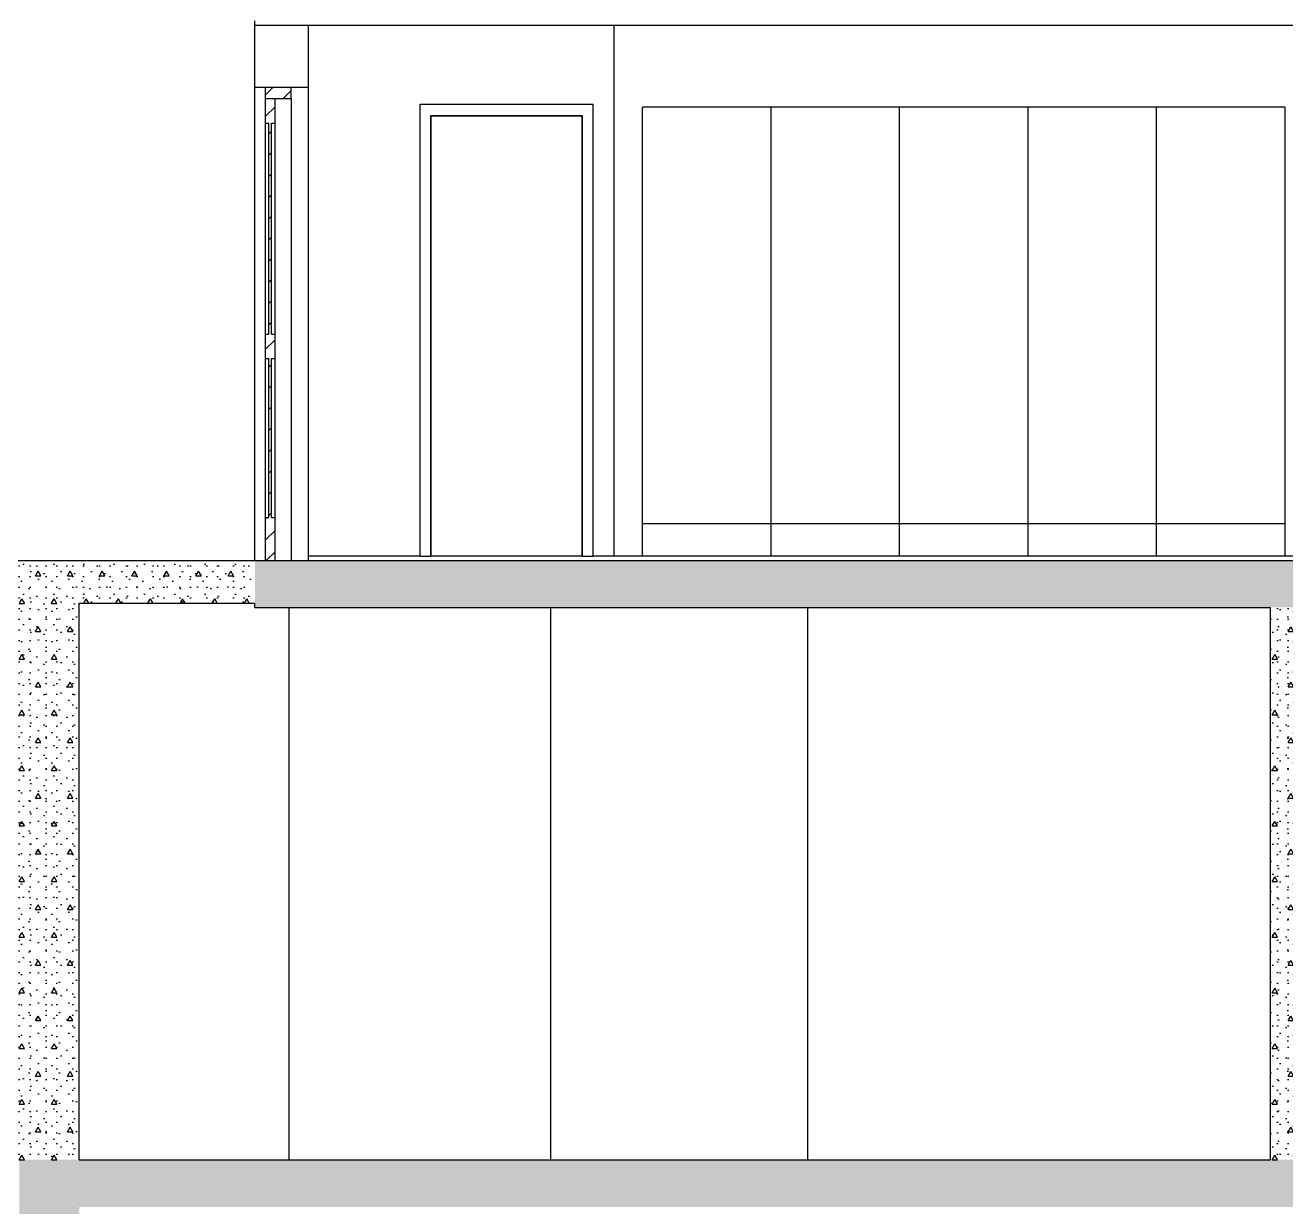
# Model space of a CAD drawing. Header units: millimetres. Extents: x 15 to 2176, y 3 to 641.
# Drawn here: x 694.3 to 812, y 88.1 to 198.5 of the extents above; entities that cross this region are included whole.
import ezdxf
from ezdxf.xclip import XClip

# ---------------------------------------------------------------- set-up
doc = ezdxf.new("R2010")
doc.units = ezdxf.units.MM
doc.header["$MEASUREMENT"] = 0
doc.header["$XCLIPFRAME"] = 0
for name, color, linetype in [('A--------P-', 7, 'Continuous'), ('A-01SB-----', 3, 'Continuous'), ('A-01SC-----', 7, 'Continuous'), ('A-01SF-----', 7, 'Continuous'), ('A-01SJ-----', 1, 'Continuous'), ('A-27B------', 7, 'Continuous'), ('A-46---B---', 1, 'Continuous')]:
    doc.layers.add(name, color=color, linetype=linetype)
pattern_1 = [(0, (963.7575, 92.474), (0, 5.19615), [0.5, -2.5]), (0, (965.2575, 95.072), (0, 5.19615), [0.5, -2.5]), (60, (963.7575, 92.474), (-4.5, 2.59808), [0.5, -2.5]), (60, (966.7575, 92.474), (-4.5, 2.59808), [0.5, -2.5]), (120, (964.2575, 92.474), (4.5, 2.59808), [0.5, -2.5]), (120, (967.2575, 92.474), (4.5, 2.59808), [0.5, -2.5]), (0, (963.7575, 92.9741), (0, 1), [0, -1, 0, -1.5]), (45, (964.2575, 92.9741), (-0.7071068, 0.7071068), [0, -0.75, 0, -1.25])]
pattern_2 = [(45, (963.7575, 92.4741), (-0.9899495, 0.9899495), [])]

# ---------------------------------------------------------------- blocks, each defined once
blk = doc.blocks.new('Drawing_2_2', base_point=(803.38, 329.56))
at = {"layer": 'A-01SC-----', "linetype": 'Continuous'}
h = blk.add_hatch(dxfattribs=at)
h.set_pattern_fill('BRANDSÄKRARE_0002', color=256, style=0, pattern_type=2)
h.set_pattern_definition(pattern_2)
h.paths.add_polyline_path([(716.76, 191.63), (719.16, 191.63), (719.16, 192.67), (716.76, 192.67)])
h = blk.add_hatch(dxfattribs=at)
h.set_pattern_fill('BRANDSÄKRARE_0002', color=256, style=0, pattern_type=2)
h.set_pattern_definition(pattern_2)
h.paths.add_polyline_path([(716.76, 189.31), (717.64, 189.31), (717.64, 191.61), (716.76, 191.61)])
h = blk.add_hatch(dxfattribs=at)
h.set_pattern_fill('BRANDSÄKRARE_0002', color=256, style=0, pattern_type=2)
h.set_pattern_definition(pattern_2)
h.paths.add_polyline_path([(717.07, 169.62), (717.32, 169.62), (717.32, 189.31), (717.07, 189.31)])
h = blk.add_hatch(dxfattribs=at)
h.set_pattern_fill('BRANDSÄKRARE_0002', color=256, style=0, pattern_type=2)
h.set_pattern_definition(pattern_2)
h.paths.add_polyline_path([(716.76, 167.32), (717.64, 167.32), (717.64, 169.62), (716.76, 169.62)])
h = blk.add_hatch(dxfattribs=at)
h.set_pattern_fill('BRANDSÄKRARE_0002', color=256, style=0, pattern_type=2)
h.set_pattern_definition(pattern_2)
h.paths.add_polyline_path([(717.07, 152.47), (717.32, 152.47), (717.32, 167.32), (717.07, 167.32)])
h = blk.add_hatch(dxfattribs=at)
h.set_pattern_fill('BRANDSÄKRARE_0002', color=256, style=0, pattern_type=2)
h.set_pattern_definition(pattern_2)
h.paths.add_polyline_path([(716.76, 148.47), (717.64, 148.47), (717.64, 152.47), (716.76, 152.47)])
h = blk.add_hatch(dxfattribs=at)
h.set_pattern_fill('BETONG__STD__0002', color=256, style=0, pattern_type=2)
h.set_pattern_definition(pattern_1)
h.paths.add_polyline_path([(699.36, 92.47), (699.36, 144.47), (693.76, 144.47), (693.76, 92.47)])
h = blk.add_hatch(dxfattribs=at)
h.set_pattern_fill('BETONG__STD__0002', color=256, style=0, pattern_type=2)
h.set_pattern_definition(pattern_1)
h.paths.add_polyline_path([(693.76, 92.47), (693.76, 18.47), (699.36, 18.47), (699.36, 92.47)])
at = {"layer": 'A-01SF-----', "linetype": 'Continuous'}
h = blk.add_hatch(dxfattribs=at)
h.set_pattern_fill('BETONG__STD__0002', color=256, style=0, pattern_type=2)
h.set_pattern_definition(pattern_1)
h.paths.add_polyline_path([(851.9, 148.47), (715.76, 148.47), (715.76, 144.07), (851.9, 144.07)])
h = blk.add_hatch(dxfattribs=at)
h.set_pattern_fill('BETONG__STD__0002', color=256, style=0, pattern_type=2)
h.set_pattern_definition(pattern_1)
h.paths.add_polyline_path([(851.9, 92.47), (699.36, 92.47), (699.36, 88.07), (851.9, 88.07)])
at = {"layer": 'A-01SJ-----', "linetype": 'Continuous'}
h = blk.add_hatch(dxfattribs=at)
h.set_pattern_fill('BETONG__STD__0002', color=256, style=0, pattern_type=2)
h.set_pattern_definition(pattern_1)
h.paths.add_polyline_path([(672.92, 144.47), (715.76, 144.47), (715.76, 148.47), (672.92, 148.47)])
at = {"layer": 'A-27B------', "linetype": 'Continuous'}
h = blk.add_hatch(dxfattribs=at)
h.set_pattern_fill('BETONG__STD__0002', color=256, style=0, pattern_type=2)
h.set_pattern_definition(pattern_1)
h.paths.add_polyline_path([(810.62, 144.07), (810.62, 92.47), (815.62, 92.47), (815.62, 144.07)])
at = {"layer": 'A-01SB-----'}
for p, q in [((749.28, 198.47), (749.28, 148.87)), ((731.16, 191.07), (731.16, 190.03)), ((747.36, 191.07), (731.16, 191.07)), ((747.36, 190.03), (747.36, 191.07)), ((731.16, 190.03), (731.16, 148.87)), ((732.2, 148.87), (732.2, 190.03)), ((732.2, 190.03), (746.32, 190.03)), ((732.22, 148.87), (732.22, 190.01)), ((732.22, 190.01), (746.3, 190.01)), ((746.3, 190.01), (746.3, 148.87)), ((746.32, 190.03), (746.32, 148.87)), ((747.36, 148.87), (747.36, 190.03)), ((731.16, 148.87), (720.76, 148.87)), ((731.16, 148.87), (732.2, 148.87)), ((746.3, 148.87), (732.22, 148.87)), ((746.32, 148.87), (747.36, 148.87)), ((749.28, 148.87), (747.36, 148.87)), ((751.97, 148.87), (749.28, 148.87)), ((813.7, 148.87), (811.97, 148.87))]:
    blk.add_line(p, q, dxfattribs=at)
at = {"layer": 'A-01SC-----'}
for p, q in [((715.76, 198.47), (720.76, 198.47)), ((715.76, 192.67), (715.76, 198.47)), ((720.76, 192.67), (720.76, 198.47)), ((715.76, 148.47), (715.76, 192.67)), ((715.76, 192.67), (716.76, 192.67)), ((716.76, 192.67), (719.16, 192.67)), ((716.76, 191.63), (716.76, 192.67)), ((716.76, 192.67), (720.76, 192.67)), ((719.16, 191.63), (719.16, 192.67)), ((720.76, 148.47), (720.76, 192.67)), ((716.76, 191.63), (716.76, 191.61)), ((716.76, 191.63), (719.16, 191.63)), ((716.76, 191.61), (717.64, 191.61)), ((716.76, 189.31), (716.76, 191.61)), ((717.64, 189.31), (717.64, 191.61)), ((719.16, 191.63), (719.16, 148.47)), ((716.76, 169.62), (716.76, 189.31)), ((716.76, 189.31), (717.07, 189.31)), ((717.07, 169.62), (717.07, 189.31)), ((717.32, 189.31), (717.64, 189.31)), ((717.32, 169.62), (717.32, 189.31)), ((717.64, 169.62), (717.64, 189.31)), ((716.76, 169.62), (717.07, 169.62)), ((716.76, 167.32), (716.76, 169.62)), ((717.32, 169.62), (717.64, 169.62)), ((717.64, 167.32), (717.64, 169.62)), ((716.76, 152.47), (716.76, 167.32)), ((716.76, 167.32), (717.07, 167.32)), ((717.07, 152.47), (717.07, 167.32)), ((717.32, 167.32), (717.64, 167.32)), ((717.32, 152.47), (717.32, 167.32)), ((717.64, 152.47), (717.64, 167.32)), ((716.76, 152.47), (717.07, 152.47)), ((716.76, 148.47), (716.76, 152.47)), ((717.32, 152.47), (717.64, 152.47)), ((717.64, 148.47), (717.64, 152.47)), ((716.76, 148.47), (717.64, 148.47)), ((699.36, 92.47), (699.36, 144.47))]:
    blk.add_line(p, q, dxfattribs=at)
at = {"layer": 'A-01SF-----'}
for p, q in [((715.76, 198.47), (715.76, 198.87)), ((715.76, 198.47), (851.9, 198.47)), ((715.76, 148.47), (851.9, 148.47)), ((715.76, 144.07), (715.76, 144.47)), ((715.76, 144.07), (810.62, 144.07)), ((699.36, 92.47), (810.62, 92.47))]:
    blk.add_line(p, q, dxfattribs=at)
at = {"layer": 'A-01SJ-----'}
for p, q in [((672.92, 148.47), (715.76, 148.47)), ((699.36, 144.47), (715.76, 144.47))]:
    blk.add_line(p, q, dxfattribs=at)
at = {"layer": 'A-27B------'}
for p, q in [((718.96, 92.47), (718.96, 144.07)), ((743.36, 144.07), (743.36, 92.47)), ((767.36, 144.07), (767.36, 92.47)), ((810.62, 92.47), (810.62, 144.07))]:
    blk.add_line(p, q, dxfattribs=at)
at = {"layer": 'A-46---B---'}
for p, q in [((763.97, 190.83), (751.97, 190.83)), ((751.97, 151.87), (751.97, 190.83)), ((775.97, 190.83), (763.97, 190.83)), ((763.97, 151.87), (763.97, 190.83)), ((787.97, 190.83), (775.97, 190.83)), ((775.97, 151.87), (775.97, 190.83)), ((799.97, 190.83), (787.97, 190.83)), ((787.97, 151.87), (787.97, 190.83)), ((811.97, 190.83), (799.97, 190.83)), ((799.97, 151.87), (799.97, 190.83)), ((811.97, 151.87), (811.97, 190.83)), ((751.97, 148.87), (751.97, 151.87)), ((763.97, 151.87), (751.97, 151.87)), ((775.97, 151.87), (763.97, 151.87)), ((763.97, 148.87), (763.97, 151.87)), ((787.97, 151.87), (775.97, 151.87)), ((775.97, 148.87), (775.97, 151.87)), ((799.97, 151.87), (787.97, 151.87)), ((787.97, 148.87), (787.97, 151.87)), ((811.97, 151.87), (799.97, 151.87)), ((799.97, 148.87), (799.97, 151.87)), ((811.97, 148.87), (811.97, 151.87)), ((763.97, 148.87), (751.97, 148.87)), ((775.97, 148.87), (763.97, 148.87)), ((787.97, 148.87), (775.97, 148.87)), ((799.97, 148.87), (787.97, 148.87)), ((811.97, 148.87), (799.97, 148.87))]:
    blk.add_line(p, q, dxfattribs=at)

msp = doc.modelspace()

# ---------------------------------------------------------------- block references
at = {"layer": 'A--------P-'}
ref = msp.add_blockref('Drawing_2_2', (803.38, 329.56), dxfattribs=at)
XClip(ref).set_block_clipping_path([(543.1975168981, 18.4741086751), (1063.5621721229, 640.6436337123)])

doc.saveas('drawing.dxf')
